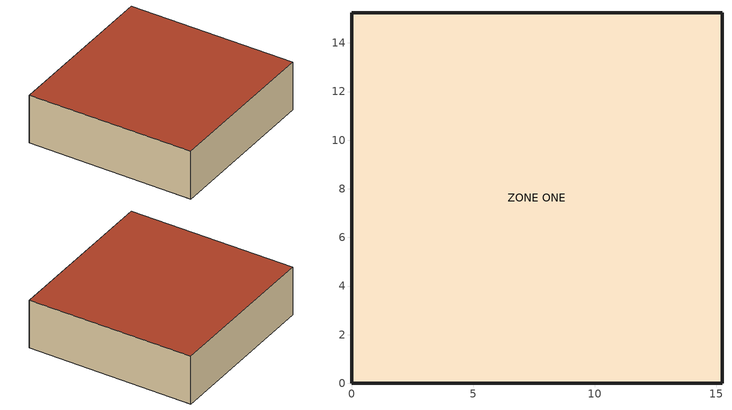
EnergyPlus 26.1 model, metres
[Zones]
ZONE ONE
 floor adiabatic (FLOOR SLAB 8 IN): 0,0 0,15.24 15.24,15.24 15.24,0 z0
 wall outside (EXTWALL80): 0,0 15.24,0 15.24,15.24 0,15.24 0,0 z0:4.57
 roof outside (ROOF34): 0,0 15.24,0 15.24,15.24 0,15.24 z4.57
[Building]
NONE: North Axis {deg}=0; Terrain=Suburbs; Loads Convergence Tolerance Value {W}=0.04; Temperature Convergence Tolerance Value {deltaC}=0.4; Solar Distribution=FullInteriorAndExterior; Maximum Number of Warmup Days=25; Minimum Number of Warmup Days=6
[Site:Location]
DENVER_STAPLETON_CO_USA_WMO_724690: Latitude {deg}=39.77; Longitude {deg}=-104.87; Time Zone {hr}=-7; Elevation {m}=1611
[SizingPeriod:DesignDay] Day of Month=21; Humidity Condition Type=Wetbulb; Barometric Pressure {Pa}=83411; Rain Indicator=No; Snow Indicator=No; Daylight Saving Time Indicator=No; Solar Model Indicator=ASHRAEClearSky
Name | Month | Day Type | Maximum Dry-Bulb Temperature {C} | Daily Dry-Bulb Temperature Range {deltaC} | Wetbulb or DewPoint at Maximum Dry-Bulb {C} | Wind Speed {m/s} | Wind Direction {deg} | Sky Clearness
DENVER_STAPLETON Ann Htg 99.6% Condns DB | 12 | WinterDesignDay | -20 | 0 | -20 | 2.3 | 180 | 0
DENVER_STAPLETON Ann Clg .4% Condns DB=>MWB | 7 | SummerDesignDay | 34.1 | 15.2 | 15.8 | 4 | 120 | 1
[Site:GroundTemperature:BuildingSurface]
20.03, 20.03, 20.13, 20.3, 20.43, 20.52, 20.62, 20.77, 20.78, 20.55, 20.44, 20.2
[Material] Thermal Absorptance=0.9
Name | Roughness | Thickness {m} | Conductivity {W/m-K} | Density {kg/m3} | Specific Heat {J/kg-K} | Solar Absorptance | Visible Absorptance
A1 - 1 IN STUCCO | Smooth | 0.0253898 | 0.691831 | 1858.142 | 836.8 | 0.92 | 0.92
C4 - 4 IN COMMON BRICK | Rough | 0.101498 | 0.726422 | 1922.216 | 836.8 | 0.76 | 0.76
E1 - 3 / 4 IN PLASTER OR GYP BOARD | Smooth | 0.01905 | 0.726422 | 1601.846 | 836.8 | 0.92 | 0.92
C10 - 8 IN HW CONCRETE | MediumRough | 0.203302 | 1.729577 | 2242.585 | 836.8 | 0.65 | 0.65
E2 - 1 / 2 IN SLAG OR STONE | Rough | 0.0127102 | 1.435549 | 881.0155 | 1673.6 | 0.55 | 0.55
E3 - 3 / 8 IN FELT AND MEMBRANE | Rough | 0.00954024 | 0.190253 | 1121.292 | 1673.6 | 0.75 | 0.75
B5 - 1 IN DENSE INSULATION | VeryRough | 2.5E-02 | 4.0E-02 | 91.30524 | 836.8 | 0.5 | 0.5
C12 - 2 IN HW CONCRETE | MediumRough | 0.0509016 | 1.729577 | 2242.585 | 836.8 | 0.65 | 0.65
[Material:NoMass]
SINGLEPANEOPAQUE: Roughness=VerySmooth; Thermal Resistance {m2-K/W}=1.25; Thermal Absorptance=0.84; Solar Absorptance=0.75; Visible Absorptance=0.75
[Construction]
EXTWALL80: A1 - 1 IN STUCCO, C4 - 4 IN COMMON BRICK, E1 - 3 / 4 IN PLASTER OR GYP BOARD
FLOOR SLAB 8 IN: C10 - 8 IN HW CONCRETE
ROOF34: E2 - 1 / 2 IN SLAG OR STONE, E3 - 3 / 8 IN FELT AND MEMBRANE, B5 - 1 IN DENSE INSULATION, C12 - 2 IN HW CONCRETE
[Zone]
ZONE ONE: Type=1; Multiplier=1; Ceiling Height {m}=autocalculate; Volume {m3}=autocalculate
[SurfaceControl:MovableInsulation]
Insulation Type=Outside; Surface=Zn001:Wall001; Material=SINGLEPANEOPAQUE; Schedule=ON
[ZoneControl:Thermostat]
Zone 1 Thermostat: Zone or ZoneList=ZONE ONE; Control Type Schedule=CONTROL_TYPE_SCH; Control 1=Zone One Setpoints
[ThermostatSetpoint:DualSetpoint]
Zone One Setpoints: Heating Setpoint Temperature Schedule=HEATING_SETPOINT_SCH; Cooling Setpoint Temperature Schedule=COOLING_SETPOINT_SCH
[Zone equipment]
ZONE ONE: Zone1Air
[ZoneHVAC:IdealLoadsAirSystem]
Zone1Air: Maximum Heating Supply Air Temperature {C}=50; Minimum Cooling Supply Air Temperature {C}=13; Maximum Heating Supply Air Humidity Ratio {kgWater/kgDryAir}=0.015; Minimum Cooling Supply Air Humidity Ratio {kgWater/kgDryAir}=0.009; Heating Limit=NoLimit; Maximum Heating Air Flow Rate {m3/s}=autosize; Cooling Limit=NoLimit; Maximum Cooling Air Flow Rate {m3/s}=autosize; Dehumidification Control Type=ConstantSupplyHumidityRatio; Humidification Control Type=ConstantSupplyHumidityRatio
[People]
Zone One People: Zone or ZoneList or Space or SpaceList=ZONE ONE; Number of People Schedule=OCCUPANCY_SCH; Number of People Calculation Method=People; Number of People=20; Fraction Radiant=0.3; Activity Level Schedule=ACTIVITY_SCH; Carbon Dioxide Generation Rate {m3/s-W}=3.82E-8
[Lights]
Zone One Lights: Zone or ZoneList or Space or SpaceList=ZONE ONE; Schedule=LIGHTING_SCH; Design Level Calculation Method=LightingLevel; Lighting Level {W}=2000; Return Air Fraction=0; Fraction Radiant=0.2; Fraction Visible=0.6
[ElectricEquipment]
Zone One Equipment: Zone or ZoneList or Space or SpaceList=ZONE ONE; Schedule=OCCUPANCY_SCH; Design Level Calculation Method=EquipmentLevel; Design Level {W}=1500; Fraction Latent=0; Fraction Radiant=0.3; Fraction Lost=0
[ZoneVentilation:DesignFlowRate]
Zone One Ventilation: Zone or ZoneList or Space or SpaceList=ZONE ONE; Schedule=VENTILATION_SCH; Design Flow Rate Calculation Method=AirChanges/Hour; Air Changes per Hour {1/hr}=1; Ventilation Type=Intake; Fan Pressure Rise {Pa}=100; Fan Total Efficiency=0.7; Constant Term Coefficient=1; Temperature Term Coefficient=0; Velocity Term Coefficient=0; Velocity Squared Term Coefficient=0
[ZoneInfiltration:DesignFlowRate]
Zone One Infiltration: Zone or ZoneList or Space or SpaceList=ZONE ONE; Schedule=ON; Design Flow Rate Calculation Method=AirChanges/Hour; Air Changes per Hour {1/hr}=0.2; Constant Term Coefficient=1; Temperature Term Coefficient=0; Velocity Term Coefficient=0; Velocity Squared Term Coefficient=0
[Schedule:Compact]
ON: Through: 12/31, For: Alldays, Until: 24:00, 1
OCCUPANCY_SCH: Through: 12/31, For: Weekdays, Until: 08:00, 0, Until: 09:00, 0.5, Until: 17:00, 1, Until: 18:00, 0.5, Until: 24:00, 0, For: AllOtherDays, Until: 24:00, 0
[Schedule:Constant]
HEATING_SETPOINT_SCH: Temperature, 21
COOLING_SETPOINT_SCH: Temperature, 24
LIGHTING_SCH: Fraction, 1
VENTILATION_SCH: Any Number, 2
CONTROL_TYPE_SCH: Control Type, 4
ACTIVITY_SCH: Any Number, 120
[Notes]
Derived from the EnergyPlus distribution example MovableExtInsulationSimple.idf
(NREL, EnergyPlus 26.1) — a single-zone model with an ideal-loads air system.
Starting from a shipped, input-processor-clean example rather than hand-writing
the geometry is deliberate: the positional field order of
BuildingSurface:Detailed is exactly the kind of thing that is wrong in silence.
Changes from the example, and why each one is here:
* Timestep 6 -> 4, so a step is 15 minutes and matches the scenario.
* Run Simulation for Weather File Run Periods No -> Yes, so the .epw drives it.
* Single-heating/single-cooling thermostats -> one DualSetpoint thermostat, so
the agent controls a dead-band rather than a single temperature.
* Added the four actuated Schedule:Constant objects below.
* Added occupancy, lighting, equipment, ventilation and a CO2 balance, so the
model reports the IAQ and occupancy the agent reasons about.
THE AGENT'S CONTROL SURFACE. sim/energyplus.py resolves these four by name
through the runtime API and overwrites them inside the timestep callback, which
is what makes set-points feed into the *active* instance with no file rewriting
and no restart. The values here are only starting points.
HEATING_SETPOINT_SCH   heating set-point, degrees C
COOLING_SETPOINT_SCH   cooling set-point, degrees C
LIGHTING_SCH           lighting output, 0.0 - 1.0
VENTILATION_SCH        mechanical ventilation, air changes per hour
Occupancy is NOT actuated. The controller responds to it but must never be able
to change it, or the savings comparison stops being a controlled experiment.
MovableExtInsulationSimple.idf
Basic file description: Basic test of the exterior movable insulation
Run:      2 design days, winter design day has full solar.
Building: Fictional 1 zone building with 4 exterior walls, no roof, no floor.  The south
facing wall has movable insulation on it.
Internal: None
System:   Purchased air
Plant:    None
SolDis=FullInteriorAndExterior, Aniso, Detailed Interior and Exterior Convection
DENVER_STAPLETON_CO_USA Annual Heating 99.6%, MaxDB=-20°C
DENVER_STAPLETON_CO_USA Annual Cooling (DB=>MWB) .4%, MaxDB=34.1°C MWB=15.8°C
